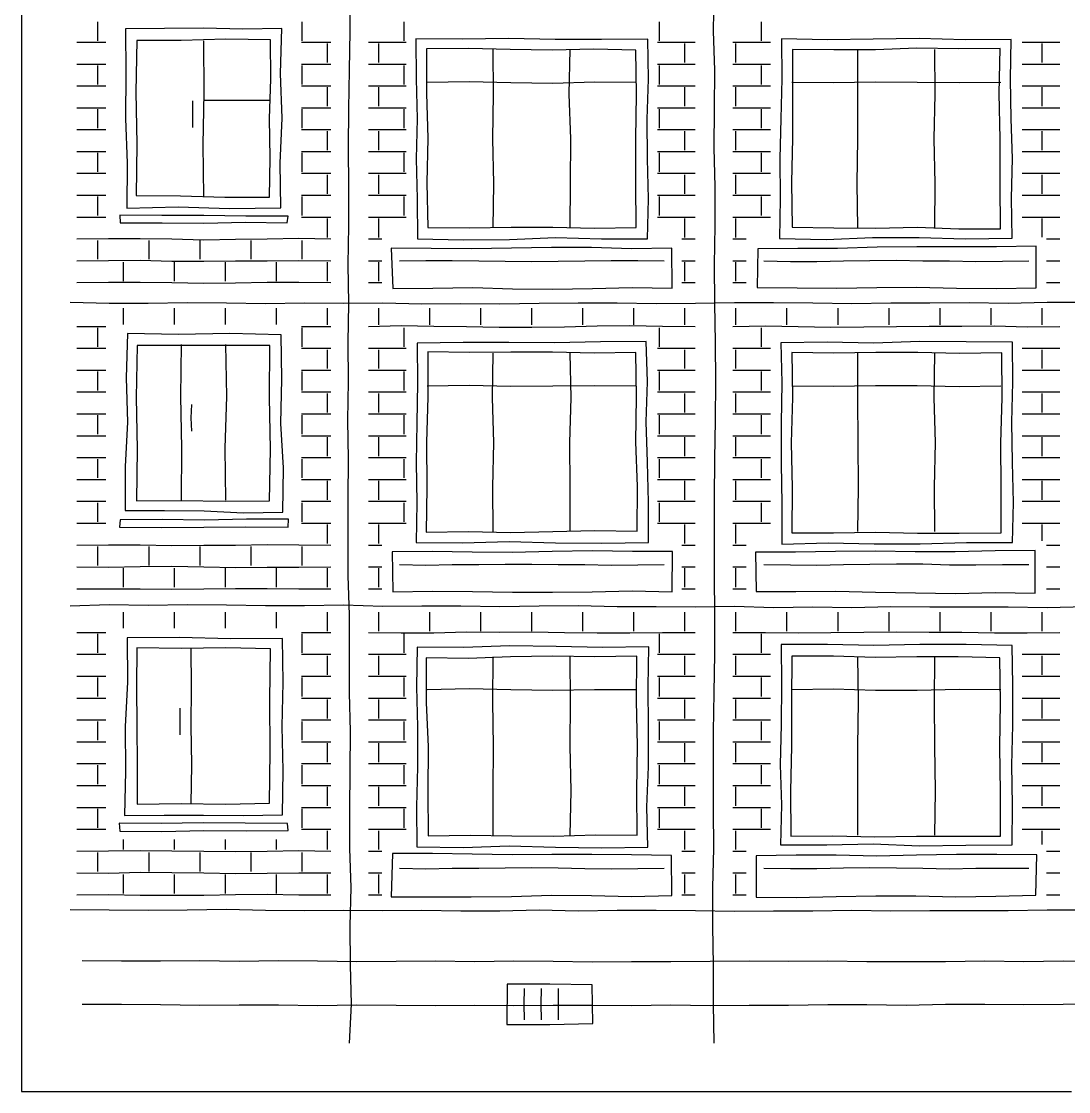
# Model space of a CAD drawing. Header units: millimetres. Extents: x 0 to 320, y 0 to 165.
# Drawn here: x 0 to 86.2, y 0 to 88.1 of the extents above; entities that cross this region are included whole.
import ezdxf

# ---------------------------------------------------------------- set-up
doc = ezdxf.new("R2010")
doc.units = ezdxf.units.MM
for name, color, linetype, true_color in [('01_KARKAS', 1, 'Continuous', 0xd62728), ('02_PROYOMY', 5, 'Continuous', 0x1f5fd6), ('03_BALKONY', 3, 'Continuous', 0x2ca02c), ('04_KLADKA', 32, 'Continuous', 0x8c5a2b), ('07_TSEKOL', 30, 'Continuous', 0xe68a00)]:
    doc.layers.add(name, color=color, linetype=linetype, true_color=true_color)

msp = doc.modelspace()

# ---------------------------------------------------------------- linework, layer by layer
at = {"layer": '01_KARKAS'}
for points in [[(0, 90.588), (0, 87.353), (0, 84.118), (0, 80.882), (0, 77.647), (0, 74.412), (0, 71.176), (0, 67.941), (0, 64.706), (0, 61.471), (0, 58.235), (0, 55), (0, 51.765), (0, 48.529), (0, 45.294), (0, 42.059), (0, 38.824), (0, 35.588), (0, 32.353), (0, 29.118), (0, 25.882), (0, 22.647), (0, 19.412), (0, 16.176), (0, 12.941), (0, 9.706), (0, 6.471), (0, 3.235), (0, 0)], [(27, 4), (27.157, 7.204), (27.072, 10.408), (27.051, 13.612), (27.125, 16.816), (27.031, 20.02), (27.017, 23.224), (27.048, 26.429), (27.074, 29.633), (27.006, 32.837), (26.987, 36.041), (27.003, 39.245), (26.898, 42.449), (26.894, 45.653), (26.896, 48.857), (26.916, 52.061), (26.867, 55.265), (26.924, 58.469), (26.895, 61.673), (26.954, 64.878), (26.875, 68.082), (26.948, 71.286), (26.955, 74.49), (26.915, 77.694), (26.944, 80.898), (26.988, 84.102), (27.041, 87.306), (27.028, 90.51)], [(57, 4), (56.94, 7.204), (56.942, 10.408), (56.885, 13.612), (56.9, 16.816), (56.966, 20.02), (56.964, 23.224), (56.94, 26.429), (56.939, 29.633), (57.011, 32.837), (57.053, 36.041), (57.074, 39.245), (57.028, 42.449), (57.042, 45.653), (57.035, 48.857), (57.052, 52.061), (57.103, 55.265), (57.147, 58.469), (57.108, 61.673), (57.059, 64.878), (57.039, 68.082), (57.091, 71.286), (57.091, 74.49), (57, 77.694), (57.023, 80.898), (57.064, 84.102), (56.96, 87.306), (57.015, 90.51)], [(4, 65), (7.216, 64.911), (10.433, 64.92), (13.649, 64.971), (16.866, 64.948), (20.082, 64.886), (23.299, 64.927), (26.515, 64.897), (29.732, 64.94), (32.948, 64.855), (36.165, 64.876), (39.381, 64.862), (42.598, 64.917), (45.814, 64.932), (49.031, 64.949), (52.247, 64.892), (55.464, 64.905), (58.68, 64.952), (61.897, 64.959), (65.113, 64.927), (68.33, 64.887), (71.546, 64.93), (74.763, 64.949), (77.979, 64.977), (81.196, 64.915), (84.412, 64.986), (87.629, 64.991)], [(4, 40), (7.216, 40.09), (10.433, 40.06), (13.649, 40.102), (16.866, 40.065), (20.082, 40.013), (23.299, 40.016), (26.515, 40.069), (29.732, 39.961), (32.948, 39.993), (36.165, 39.991), (39.381, 39.947), (42.598, 40.005), (45.814, 40.015), (49.031, 39.934), (52.247, 39.933), (55.464, 39.911), (58.68, 39.953), (61.897, 39.868), (65.113, 39.913), (68.33, 39.865), (71.546, 39.929), (74.763, 39.913), (77.979, 39.906), (81.196, 39.919), (84.412, 39.857), (87.629, 39.944)], [(4, 15), (7.216, 14.954), (10.433, 14.94), (13.649, 14.964), (16.866, 15.013), (20.082, 14.933), (23.299, 14.903), (26.515, 14.927), (29.732, 14.897), (32.948, 14.932), (36.165, 14.882), (39.381, 14.883), (42.598, 14.958), (45.814, 14.876), (49.031, 14.948), (52.247, 14.938), (55.464, 14.91), (58.68, 14.863), (61.897, 14.87), (65.113, 14.877), (68.33, 14.94), (71.546, 14.871), (74.763, 14.91), (77.979, 14.909), (81.196, 14.91), (84.412, 14.966), (87.629, 14.978)], [(0, 0), (3.2, 0), (6.4, 0), (9.6, 0), (12.8, 0), (16, 0), (19.2, 0), (22.4, 0), (25.6, 0), (28.8, 0), (32, 0), (35.2, 0), (38.4, 0), (41.6, 0), (44.8, 0), (48, 0), (51.2, 0), (54.4, 0), (57.6, 0), (60.8, 0), (64, 0), (67.2, 0), (70.4, 0), (73.6, 0), (76.8, 0), (80, 0), (83.2, 0), (86.4, 0)]]:
    msp.add_lwpolyline(points, dxfattribs=at)
at = {"layer": '02_PROYOMY'}
for points in [[(8.567, 87.504), (8.588, 83.814), (8.559, 80.124), (8.704, 76.435), (8.685, 72.745)], [(21.424, 87.521), (18.21, 87.476), (14.996, 87.538), (11.781, 87.512), (8.567, 87.504)], [(21.344, 72.746), (21.305, 76.44), (21.446, 80.133), (21.33, 83.828), (21.424, 87.521)], [(9.488, 86.544), (9.406, 82.287), (9.509, 78.03), (9.43, 73.774)], [(20.49, 86.598), (16.822, 86.653), (13.155, 86.537), (9.488, 86.544)], [(15, 73.7), (14.964, 77.967), (15.05, 82.233), (15, 86.5)], [(20.41, 73.649), (20.458, 76.886), (20.414, 80.124), (20.532, 83.36), (20.49, 86.598)], [(14.1, 79.37), (14.096, 80.465), (14.1, 81.56)], [(15, 81.636), (20.5, 81.636)], [(9.43, 73.774), (13.09, 73.739), (16.749, 73.644), (20.41, 73.649)], [(8.685, 72.745), (12.905, 72.835), (17.124, 72.691), (21.344, 72.746)], [(21.944, 72.085), (18.48, 72.071), (15.016, 72.137), (11.553, 72.123), (8.089, 72.15)], [(8.089, 72.15), (8.138, 71.526)], [(8.138, 71.526), (11.572, 71.513), (15.006, 71.509), (18.44, 71.568), (21.874, 71.525)], [(21.874, 71.525), (21.944, 72.085)], [(8.723, 62.405), (8.614, 58.763), (8.722, 55.117), (8.537, 51.476), (8.545, 47.832)], [(21.368, 62.31), (17.154, 62.406), (12.938, 62.331), (8.723, 62.405)], [(21.511, 47.7), (21.565, 51.353), (21.36, 55.004), (21.431, 58.658), (21.368, 62.31)], [(9.523, 61.414), (9.456, 57.157), (9.524, 52.9), (9.464, 48.643)], [(20.447, 61.42), (16.806, 61.417), (13.164, 61.419), (9.523, 61.414)], [(13.167, 48.7), (13.205, 52.967), (13.118, 57.233), (13.167, 61.5)], [(16.833, 48.7), (16.754, 52.967), (16.913, 57.233), (16.833, 61.5)], [(20.421, 48.624), (20.503, 52.889), (20.402, 57.155), (20.447, 61.42)], [(14.017, 54.37), (13.977, 55.465), (14.017, 56.56)], [(9.464, 48.643), (13.117, 48.676), (16.769, 48.617), (20.421, 48.624)], [(8.545, 47.832), (11.787, 47.837), (15.028, 47.801), (18.269, 47.648), (21.511, 47.7)], [(8.137, 47.08), (8.069, 46.473)], [(21.97, 47.116), (18.512, 47.12), (15.054, 47.057), (11.595, 47.106), (8.137, 47.08)], [(21.95, 46.476), (21.97, 47.116)], [(8.069, 46.473), (11.539, 46.453), (15.009, 46.474), (18.479, 46.5), (21.95, 46.476)], [(8.716, 37.353), (8.723, 33.697), (8.546, 30.045), (8.57, 26.389), (8.483, 22.735)], [(21.495, 37.312), (17.235, 37.266), (12.976, 37.387), (8.716, 37.353)], [(21.487, 22.793), (21.553, 26.423), (21.452, 30.052), (21.535, 33.682), (21.495, 37.312)], [(9.494, 36.534), (9.464, 33.317), (9.508, 30.101), (9.528, 26.885), (9.522, 23.668)], [(20.488, 36.461), (16.823, 36.529), (13.158, 36.482), (9.494, 36.534)], [(13.976, 23.7), (14.013, 26.9), (13.966, 30.1), (14.005, 33.3), (13.976, 36.5)], [(20.424, 23.756), (20.461, 27.991), (20.429, 32.226), (20.488, 36.461)], [(13.076, 29.37), (13.051, 30.465), (13.076, 31.56)], [(9.522, 23.668), (13.156, 23.723), (16.791, 23.66), (20.424, 23.756)], [(21.883, 22.081), (18.42, 22.086), (14.957, 22.129), (11.495, 22.065), (8.032, 22.099)], [(8.032, 22.099), (8.09, 21.443)], [(8.483, 22.735), (11.734, 22.77), (14.985, 22.748), (18.236, 22.72), (21.487, 22.793)], [(21.96, 21.495), (21.883, 22.081)], [(8.09, 21.443), (11.557, 21.421), (15.025, 21.492), (18.492, 21.475), (21.96, 21.495)]]:
    msp.add_lwpolyline(points, dxfattribs=at)
at = {"layer": '03_BALKONY'}
for points in [[(51.554, 86.65), (47.735, 86.623), (43.916, 86.609), (40.097, 86.7), (36.278, 86.648), (32.459, 86.66)], [(32.459, 86.66), (32.472, 83.371), (32.561, 80.082), (32.472, 76.792), (32.567, 73.504), (32.605, 70.215)], [(51.521, 70.205), (51.6, 73.494), (51.522, 76.783), (51.5, 80.072), (51.611, 83.361), (51.554, 86.65)], [(62.537, 86.68), (62.562, 83.389), (62.504, 80.1), (62.406, 76.81), (62.437, 73.52), (62.381, 70.23)], [(81.453, 86.612), (77.67, 86.589), (73.887, 86.706), (70.104, 86.659), (66.32, 86.579), (62.537, 86.68)], [(81.522, 70.275), (81.482, 73.542), (81.547, 76.81), (81.445, 80.077), (81.399, 83.344), (81.453, 86.612)], [(33.348, 85.854), (33.341, 82.176), (33.443, 78.499), (33.365, 74.821), (33.452, 71.144)], [(50.554, 85.733), (47.113, 85.822), (43.671, 85.729), (40.23, 85.781), (36.789, 85.868), (33.348, 85.854)], [(38.833, 71.1), (38.881, 74.775), (38.806, 78.45), (38.854, 82.125), (38.833, 85.8)], [(45.167, 71.1), (45.174, 74.775), (45.225, 78.45), (45.083, 82.125), (45.167, 85.8)], [(50.588, 71.153), (50.569, 74.798), (50.55, 78.443), (50.607, 82.088), (50.554, 85.733)], [(63.45, 85.79), (63.462, 82.137), (63.449, 78.484), (63.366, 74.832), (63.419, 71.179)], [(80.529, 85.871), (77.113, 85.839), (73.697, 85.91), (70.282, 85.764), (66.866, 85.779), (63.45, 85.79)], [(68.833, 71.1), (68.778, 74.775), (68.839, 78.45), (68.832, 82.125), (68.833, 85.8)], [(75.167, 71.1), (75.183, 74.775), (75.121, 78.45), (75.202, 82.125), (75.167, 85.8)], [(80.558, 71.025), (80.534, 74.737), (80.552, 78.448), (80.467, 82.159), (80.529, 85.871)], [(33.4, 83.1), (36.84, 83.147), (40.28, 83.085), (43.72, 83.032), (47.16, 83.143), (50.6, 83.1)], [(63.4, 83.1), (66.84, 83.068), (70.28, 83.122), (73.72, 83.1), (77.16, 83.072), (80.6, 83.1)], [(33.452, 71.144), (36.879, 71.116), (40.306, 71.17), (43.734, 71.156), (47.161, 71.078), (50.588, 71.153)], [(63.419, 71.179), (66.847, 71.123), (70.274, 71.095), (73.703, 71.157), (77.13, 71.017), (80.558, 71.025)], [(32.605, 70.215), (36.389, 70.126), (40.172, 70.154), (43.955, 70.31), (47.738, 70.208), (51.521, 70.205)], [(62.381, 70.23), (66.21, 70.152), (70.038, 70.306), (73.866, 70.308), (77.694, 70.206), (81.522, 70.275)], [(53.511, 69.432), (50.214, 69.389), (46.917, 69.491), (43.621, 69.49), (40.324, 69.428), (37.027, 69.374), (33.731, 69.418), (30.434, 69.437)], [(30.434, 69.437), (30.569, 66.113)], [(53.555, 66.154), (53.511, 69.432)], [(60.607, 69.394), (60.542, 66.199)], [(83.501, 69.6), (80.231, 69.537), (76.96, 69.553), (73.689, 69.544), (70.419, 69.511), (67.149, 69.421), (63.878, 69.417), (60.607, 69.394)], [(83.509, 66.16), (83.501, 69.6)], [(31.1, 68.4), (33.28, 68.427), (35.46, 68.417), (37.64, 68.391), (39.82, 68.371), (42, 68.35), (44.18, 68.365), (46.36, 68.401), (48.54, 68.421), (50.72, 68.428), (52.9, 68.4)], [(61.1, 68.4), (63.28, 68.347), (65.46, 68.342), (67.64, 68.394), (69.82, 68.436), (72, 68.447), (74.18, 68.406), (76.36, 68.387), (78.54, 68.34), (80.72, 68.378), (82.9, 68.4)], [(30.569, 66.113), (33.853, 66.139), (37.136, 66.202), (40.42, 66.087), (43.704, 66.058), (46.987, 66.129), (50.271, 66.211), (53.555, 66.154)], [(60.542, 66.199), (63.823, 66.176), (67.104, 66.155), (70.385, 66.189), (73.666, 66.232), (76.947, 66.14), (80.228, 66.11), (83.509, 66.16)], [(51.413, 61.741), (47.645, 61.736), (43.879, 61.645), (40.111, 61.678), (36.344, 61.665), (32.577, 61.608)], [(51.594, 45.211), (51.602, 48.517), (51.521, 51.823), (51.398, 55.128), (51.527, 58.436), (51.413, 61.741)], [(81.568, 61.694), (77.753, 61.723), (73.938, 61.765), (70.124, 61.631), (66.309, 61.687), (62.495, 61.658)], [(81.562, 45.213), (81.627, 48.509), (81.565, 51.805), (81.511, 55.101), (81.585, 58.398), (81.568, 61.694)], [(32.577, 61.608), (32.59, 58.328), (32.538, 55.048), (32.48, 51.769), (32.544, 48.488), (32.484, 45.208)], [(33.441, 60.891), (33.432, 57.182), (33.336, 53.474), (33.375, 49.765), (33.309, 46.056)], [(50.559, 60.852), (47.135, 60.792), (43.712, 60.886), (40.288, 60.886), (36.864, 60.84), (33.441, 60.891)], [(38.833, 46.1), (38.79, 49.775), (38.885, 53.45), (38.76, 57.125), (38.833, 60.8)], [(45.167, 46.1), (45.148, 49.775), (45.129, 53.45), (45.233, 57.125), (45.167, 60.8)], [(50.665, 46.153), (50.687, 49.828), (50.574, 53.502), (50.626, 57.178), (50.559, 60.852)], [(62.495, 61.658), (62.573, 58.342), (62.525, 55.025), (62.507, 51.709), (62.576, 48.393), (62.584, 45.076)], [(63.404, 60.838), (63.459, 57.131), (63.341, 53.425), (63.423, 49.718), (63.395, 46.011)], [(80.677, 60.811), (77.222, 60.764), (73.768, 60.839), (70.313, 60.841), (66.858, 60.806), (63.404, 60.838)], [(68.833, 46.1), (68.876, 49.775), (68.848, 53.45), (68.824, 57.125), (68.833, 60.8)], [(75.167, 46.1), (75.127, 49.775), (75.231, 53.45), (75.113, 57.125), (75.167, 60.8)], [(80.618, 46.008), (80.62, 49.709), (80.604, 53.41), (80.701, 57.11), (80.677, 60.811)], [(33.4, 58.1), (36.84, 58.164), (40.28, 58.076), (43.72, 58.112), (47.16, 58.139), (50.6, 58.1)], [(63.4, 58.1), (66.84, 58.082), (70.28, 58.125), (73.72, 58.132), (77.16, 58.058), (80.6, 58.1)], [(33.309, 46.056), (36.78, 46.1), (40.252, 46.025), (43.722, 46.121), (47.193, 46.184), (50.665, 46.153)], [(63.395, 46.011), (66.84, 46.004), (70.284, 46.062), (73.729, 45.981), (77.173, 45.983), (80.618, 46.008)], [(32.484, 45.208), (36.306, 45.188), (40.128, 45.301), (43.95, 45.18), (47.772, 45.146), (51.594, 45.211)], [(62.584, 45.076), (66.379, 45.184), (70.176, 45.084), (73.971, 45.107), (77.766, 45.218), (81.562, 45.213)], [(53.575, 44.466), (50.278, 44.47), (46.981, 44.513), (43.685, 44.464), (40.388, 44.382), (37.091, 44.418), (33.794, 44.463), (30.497, 44.446)], [(30.497, 44.446), (30.554, 41.14)], [(53.545, 41.15), (53.575, 44.466)], [(83.409, 44.557), (80.125, 44.523), (76.841, 44.448), (73.557, 44.43), (70.272, 44.487), (66.987, 44.479), (63.703, 44.398), (60.419, 44.405)], [(60.419, 44.405), (60.45, 41.186)], [(83.417, 41.024), (83.409, 44.557)], [(31.1, 43.4), (33.28, 43.35), (35.46, 43.382), (37.64, 43.399), (39.82, 43.432), (42, 43.427), (44.18, 43.405), (46.36, 43.382), (48.54, 43.354), (50.72, 43.373), (52.9, 43.4)], [(61.1, 43.4), (63.28, 43.367), (65.46, 43.345), (67.64, 43.405), (69.82, 43.434), (72, 43.438), (74.18, 43.437), (76.36, 43.374), (78.54, 43.372), (80.72, 43.386), (82.9, 43.4)], [(30.554, 41.14), (33.839, 41.208), (37.123, 41.171), (40.407, 41.108), (43.692, 41.114), (46.976, 41.14), (50.26, 41.216), (53.545, 41.15)], [(60.45, 41.186), (63.731, 41.164), (67.012, 41.211), (70.293, 41.13), (73.574, 41.069), (76.855, 41.012), (80.137, 41.078), (83.417, 41.024)], [(32.56, 36.603), (32.503, 33.314), (32.59, 30.025), (32.593, 26.736), (32.508, 23.447), (32.544, 20.158)], [(51.629, 36.608), (47.815, 36.563), (44.001, 36.635), (40.187, 36.695), (36.374, 36.566), (32.56, 36.603)], [(51.551, 20.137), (51.476, 23.432), (51.614, 26.725), (51.61, 30.019), (51.575, 33.314), (51.629, 36.608)], [(62.531, 36.817), (62.55, 33.515), (62.517, 30.212), (62.438, 26.909), (62.547, 23.606), (62.46, 20.304)], [(81.535, 36.731), (77.735, 36.804), (73.934, 36.802), (70.133, 36.734), (66.332, 36.809), (62.531, 36.817)], [(81.527, 20.319), (81.544, 23.601), (81.501, 26.884), (81.59, 30.166), (81.573, 33.449), (81.535, 36.731)], [(33.318, 35.709), (33.297, 32.046), (33.477, 28.386), (33.448, 24.724), (33.482, 21.062)], [(50.645, 35.852), (47.18, 35.803), (43.714, 35.846), (40.249, 35.793), (36.784, 35.67), (33.318, 35.709)], [(38.833, 21.1), (38.828, 24.775), (38.859, 28.45), (38.796, 32.125), (38.833, 35.8)], [(45.167, 21.1), (45.243, 24.775), (45.146, 28.45), (45.186, 32.125), (45.167, 35.8)], [(50.67, 21.104), (50.647, 24.791), (50.696, 28.478), (50.61, 32.165), (50.645, 35.852)], [(63.392, 35.847), (63.367, 32.146), (63.38, 28.444), (63.295, 24.744), (63.315, 21.042)], [(80.524, 35.717), (77.098, 35.795), (73.671, 35.795), (70.244, 35.747), (66.818, 35.835), (63.392, 35.847)], [(68.833, 21.1), (68.822, 24.775), (68.822, 28.45), (68.877, 32.125), (68.833, 35.8)], [(75.167, 21.1), (75.212, 24.775), (75.158, 28.45), (75.142, 32.125), (75.167, 35.8)], [(80.574, 21.018), (80.578, 24.692), (80.524, 28.367), (80.571, 32.042), (80.524, 35.717)], [(33.4, 33.1), (36.84, 33.187), (40.28, 33.096), (43.72, 33.059), (47.16, 33.11), (50.6, 33.1)], [(63.4, 33.1), (66.84, 33.156), (70.28, 33.051), (73.72, 33.041), (77.16, 33.143), (80.6, 33.1)], [(33.482, 21.062), (36.92, 21.108), (40.358, 21.062), (43.795, 21.041), (47.233, 21.142), (50.67, 21.104)], [(62.46, 20.304), (66.274, 20.308), (70.087, 20.389), (73.9, 20.239), (77.714, 20.299), (81.527, 20.319)], [(63.315, 21.042), (66.767, 21.065), (70.218, 20.961), (73.67, 21.039), (77.122, 21.03), (80.574, 21.018)], [(30.538, 19.609), (30.416, 16.036)], [(53.486, 19.442), (50.208, 19.498), (46.929, 19.528), (43.651, 19.533), (40.372, 19.485), (37.095, 19.561), (33.817, 19.612), (30.538, 19.609)], [(32.544, 20.158), (36.345, 20.093), (40.147, 20.23), (43.948, 20.136), (47.749, 20.064), (51.551, 20.137)], [(53.515, 16.135), (53.486, 19.442)], [(83.554, 19.506), (80.255, 19.517), (76.956, 19.515), (73.657, 19.455), (70.359, 19.396), (67.059, 19.457), (63.76, 19.473), (60.461, 19.402)], [(60.461, 19.402), (60.463, 15.997)], [(83.466, 16.164), (83.554, 19.506)], [(31.1, 18.4), (33.28, 18.35), (35.46, 18.393), (37.64, 18.388), (39.82, 18.426), (42, 18.451), (44.18, 18.424), (46.36, 18.381), (48.54, 18.338), (50.72, 18.379), (52.9, 18.4)], [(61.1, 18.4), (63.28, 18.373), (65.46, 18.378), (67.64, 18.431), (69.82, 18.447), (72, 18.43), (74.18, 18.392), (76.36, 18.34), (78.54, 18.384), (80.72, 18.389), (82.9, 18.4)], [(30.416, 16.036), (33.716, 16.035), (37.016, 16.039), (40.316, 16.075), (43.615, 16.167), (46.915, 16.134), (50.215, 16.056), (53.515, 16.135)], [(60.463, 15.997), (63.75, 15.982), (67.035, 16.063), (70.321, 16.104), (73.608, 16.105), (76.895, 16.032), (80.181, 16.093), (83.466, 16.164)]]:
    msp.add_lwpolyline(points, dxfattribs=at)
at = {"layer": '04_KLADKA'}
for points in [[(6.3, 86.52), (6.3, 88.08)], [(23.1, 86.52), (23.1, 88.08)], [(31.5, 86.52), (31.5, 88.08)], [(52.5, 86.52), (52.5, 88.08)], [(60.9, 86.52), (60.9, 88.08)], [(4.55, 86.4), (6.95, 86.4)], [(23.05, 86.4), (25.45, 86.4)], [(28.55, 86.4), (31.65, 86.4)], [(52.35, 86.4), (55.45, 86.4)], [(58.55, 86.4), (61.65, 86.4)], [(82.35, 86.4), (85.45, 86.4)], [(25.2, 84.72), (25.2, 86.28)], [(29.4, 84.72), (29.4, 86.28)], [(54.6, 84.72), (54.6, 86.28)], [(58.8, 84.72), (58.8, 86.28)], [(84, 84.72), (84, 86.28)], [(4.55, 84.6), (6.95, 84.6)], [(23.05, 84.6), (25.45, 84.6)], [(28.55, 84.6), (31.65, 84.6)], [(52.35, 84.6), (55.45, 84.6)], [(58.55, 84.6), (61.65, 84.6)], [(82.35, 84.6), (85.45, 84.6)], [(6.3, 82.92), (6.3, 84.48)], [(23.1, 82.92), (23.1, 84.48)], [(31.5, 82.92), (31.5, 84.48)], [(52.5, 82.92), (52.5, 84.48)], [(60.9, 82.92), (60.9, 84.48)], [(4.55, 82.8), (6.95, 82.8)], [(23.05, 82.8), (25.45, 82.8)], [(25.2, 81.12), (25.2, 82.68)], [(28.55, 82.8), (31.65, 82.8)], [(29.4, 81.12), (29.4, 82.68)], [(52.35, 82.8), (55.45, 82.8)], [(54.6, 81.12), (54.6, 82.68)], [(58.55, 82.8), (61.65, 82.8)], [(58.8, 81.12), (58.8, 82.68)], [(82.35, 82.8), (85.45, 82.8)], [(84, 81.12), (84, 82.68)], [(4.55, 81), (6.95, 81)], [(6.3, 79.32), (6.3, 80.88)], [(23.05, 81), (25.45, 81)], [(23.1, 79.32), (23.1, 80.88)], [(28.55, 81), (31.65, 81)], [(31.5, 79.32), (31.5, 80.88)], [(52.35, 81), (55.45, 81)], [(52.5, 79.32), (52.5, 80.88)], [(58.55, 81), (61.65, 81)], [(60.9, 79.32), (60.9, 80.88)], [(82.35, 81), (85.45, 81)], [(4.55, 79.2), (6.95, 79.2)], [(23.05, 79.2), (25.45, 79.2)], [(25.2, 77.52), (25.2, 79.08)], [(28.55, 79.2), (31.65, 79.2)], [(29.4, 77.52), (29.4, 79.08)], [(52.35, 79.2), (55.45, 79.2)], [(54.6, 77.52), (54.6, 79.08)], [(58.55, 79.2), (61.65, 79.2)], [(58.8, 77.52), (58.8, 79.08)], [(82.35, 79.2), (85.45, 79.2)], [(84, 77.52), (84, 79.08)], [(4.55, 77.4), (6.95, 77.4)], [(6.3, 75.72), (6.3, 77.28)], [(23.05, 77.4), (25.45, 77.4)], [(23.1, 75.72), (23.1, 77.28)], [(28.55, 77.4), (31.65, 77.4)], [(31.5, 75.72), (31.5, 77.28)], [(52.35, 77.4), (55.45, 77.4)], [(52.5, 75.72), (52.5, 77.28)], [(58.55, 77.4), (61.65, 77.4)], [(60.9, 75.72), (60.9, 77.28)], [(82.35, 77.4), (85.45, 77.4)], [(4.55, 75.6), (6.95, 75.6)], [(23.05, 75.6), (25.45, 75.6)], [(25.2, 73.92), (25.2, 75.48)], [(28.55, 75.6), (31.65, 75.6)], [(29.4, 73.92), (29.4, 75.48)], [(52.35, 75.6), (55.45, 75.6)], [(54.6, 73.92), (54.6, 75.48)], [(58.55, 75.6), (61.65, 75.6)], [(58.8, 73.92), (58.8, 75.48)], [(82.35, 75.6), (85.45, 75.6)], [(84, 73.92), (84, 75.48)], [(4.55, 73.8), (6.95, 73.8)], [(6.3, 72.12), (6.3, 73.68)], [(23.05, 73.8), (25.45, 73.8)], [(23.1, 72.12), (23.1, 73.68)], [(28.55, 73.8), (31.65, 73.8)], [(31.5, 72.12), (31.5, 73.68)], [(52.35, 73.8), (55.45, 73.8)], [(52.5, 72.12), (52.5, 73.68)], [(58.55, 73.8), (61.65, 73.8)], [(60.9, 72.12), (60.9, 73.68)], [(82.35, 73.8), (85.45, 73.8)], [(4.55, 72), (6.95, 72)], [(23.05, 72), (25.45, 72)], [(25.2, 70.32), (25.2, 71.88)], [(28.55, 72), (31.65, 72)], [(29.4, 70.32), (29.4, 71.88)], [(52.35, 72), (55.45, 72)], [(54.6, 70.32), (54.6, 71.88)], [(58.55, 72), (61.65, 72)], [(58.8, 70.32), (58.8, 71.88)], [(82.35, 72), (85.45, 72)], [(84, 70.35), (84, 71.88)], [(4.55, 70.2), (7.162, 70.246), (9.775, 70.221), (12.387, 70.213), (15, 70.135), (17.613, 70.178), (20.225, 70.217), (22.837, 70.263), (25.45, 70.2)], [(6.3, 68.52), (6.3, 70.08)], [(10.5, 68.52), (10.5, 70.08)], [(14.7, 68.52), (14.7, 70.08)], [(18.9, 68.52), (18.9, 70.08)], [(23.1, 68.52), (23.1, 70.08)], [(28.55, 70.2), (29.65, 70.2)], [(54.35, 70.2), (55.45, 70.2)], [(58.55, 70.2), (59.65, 70.2)], [(84.35, 70.2), (85.45, 70.2)], [(4.55, 68.4), (7.162, 68.437), (9.775, 68.438), (12.387, 68.374), (15, 68.36), (17.613, 68.396), (20.225, 68.409), (22.837, 68.435), (25.45, 68.4)], [(8.4, 66.72), (8.4, 68.28)], [(12.6, 66.72), (12.6, 68.28)], [(16.8, 66.72), (16.8, 68.28)], [(21, 66.72), (21, 68.28)], [(25.2, 66.72), (25.2, 68.28)], [(28.55, 68.4), (29.65, 68.4)], [(29.4, 66.72), (29.4, 68.28)], [(54.35, 68.4), (55.45, 68.4)], [(54.6, 66.72), (54.6, 68.28)], [(58.55, 68.4), (59.65, 68.4)], [(58.8, 66.72), (58.8, 68.28)], [(84.35, 68.4), (85.45, 68.4)], [(4.55, 66.6), (7.162, 66.639), (9.775, 66.627), (12.387, 66.6), (15, 66.561), (17.613, 66.59), (20.225, 66.642), (22.837, 66.632), (25.45, 66.6)], [(28.55, 66.6), (29.65, 66.6)], [(54.35, 66.6), (55.45, 66.6)], [(58.55, 66.6), (59.65, 66.6)], [(84.35, 66.6), (85.45, 66.6)], [(8.4, 63.15), (8.4, 64.5)], [(12.6, 63.15), (12.6, 64.5)], [(16.8, 63.15), (16.8, 64.5)], [(21, 63.15), (21, 64.5)], [(25.2, 63.12), (25.2, 64.5)], [(29.4, 63.12), (29.4, 64.5)], [(33.6, 63.12), (33.6, 64.5)], [(37.8, 63.12), (37.8, 64.5)], [(42, 63.12), (42, 64.5)], [(46.2, 63.12), (46.2, 64.5)], [(50.4, 63.12), (50.4, 64.5)], [(54.6, 63.12), (54.6, 64.5)], [(58.8, 63.12), (58.8, 64.5)], [(63, 63.12), (63, 64.5)], [(67.2, 63.12), (67.2, 64.5)], [(71.4, 63.12), (71.4, 64.5)], [(75.6, 63.12), (75.6, 64.5)], [(79.8, 63.12), (79.8, 64.5)], [(84, 63.12), (84, 64.5)], [(4.55, 63), (6.95, 63)], [(6.3, 61.32), (6.3, 62.88)], [(23.05, 63), (25.45, 63)], [(23.1, 61.32), (23.1, 62.88)], [(28.55, 63), (31.24, 63.06), (33.93, 63.026), (36.62, 62.987), (39.31, 62.946), (42, 62.939), (44.69, 62.966), (47.38, 63.035), (50.07, 63.069), (52.76, 63.028), (55.45, 63)], [(31.5, 61.32), (31.5, 62.88)], [(52.5, 61.32), (52.5, 62.88)], [(58.55, 63), (61.24, 63.042), (63.93, 62.999), (66.62, 62.945), (69.31, 62.974), (72, 62.984), (74.69, 63.03), (77.38, 63.03), (80.07, 63.041), (82.76, 62.955), (85.45, 63)], [(60.9, 61.32), (60.9, 62.88)], [(4.55, 61.2), (6.95, 61.2)], [(23.05, 61.2), (25.45, 61.2)], [(25.2, 59.52), (25.2, 61.08)], [(28.55, 61.2), (31.65, 61.2)], [(29.4, 59.52), (29.4, 61.08)], [(52.35, 61.2), (55.45, 61.2)], [(54.6, 59.52), (54.6, 61.08)], [(58.55, 61.2), (61.65, 61.2)], [(58.8, 59.52), (58.8, 61.08)], [(82.35, 61.2), (85.45, 61.2)], [(84, 59.52), (84, 61.08)], [(4.55, 59.4), (6.95, 59.4)], [(6.3, 57.72), (6.3, 59.28)], [(23.05, 59.4), (25.45, 59.4)], [(23.1, 57.72), (23.1, 59.28)], [(28.55, 59.4), (31.65, 59.4)], [(31.5, 57.72), (31.5, 59.28)], [(52.35, 59.4), (55.45, 59.4)], [(52.5, 57.72), (52.5, 59.28)], [(58.55, 59.4), (61.65, 59.4)], [(60.9, 57.72), (60.9, 59.28)], [(82.35, 59.4), (85.45, 59.4)], [(4.55, 57.6), (6.95, 57.6)], [(23.05, 57.6), (25.45, 57.6)], [(25.2, 55.92), (25.2, 57.48)], [(28.55, 57.6), (31.65, 57.6)], [(29.4, 55.92), (29.4, 57.48)], [(52.35, 57.6), (55.45, 57.6)], [(54.6, 55.92), (54.6, 57.48)], [(58.55, 57.6), (61.65, 57.6)], [(58.8, 55.92), (58.8, 57.48)], [(82.35, 57.6), (85.45, 57.6)], [(84, 55.92), (84, 57.48)], [(4.55, 55.8), (6.95, 55.8)], [(6.3, 54.12), (6.3, 55.68)], [(23.05, 55.8), (25.45, 55.8)], [(23.1, 54.12), (23.1, 55.68)], [(28.55, 55.8), (31.65, 55.8)], [(31.5, 54.12), (31.5, 55.68)], [(52.35, 55.8), (55.45, 55.8)], [(52.5, 54.12), (52.5, 55.68)], [(58.55, 55.8), (61.65, 55.8)], [(60.9, 54.12), (60.9, 55.68)], [(82.35, 55.8), (85.45, 55.8)], [(4.55, 54), (6.95, 54)], [(23.05, 54), (25.45, 54)], [(25.2, 52.32), (25.2, 53.88)], [(28.55, 54), (31.65, 54)], [(29.4, 52.32), (29.4, 53.88)], [(52.35, 54), (55.45, 54)], [(54.6, 52.32), (54.6, 53.88)], [(58.55, 54), (61.65, 54)], [(58.8, 52.32), (58.8, 53.88)], [(82.35, 54), (85.45, 54)], [(84, 52.32), (84, 53.88)], [(4.55, 52.2), (6.95, 52.2)], [(6.3, 50.52), (6.3, 52.08)], [(23.05, 52.2), (25.45, 52.2)], [(23.1, 50.52), (23.1, 52.08)], [(28.55, 52.2), (31.65, 52.2)], [(31.5, 50.52), (31.5, 52.08)], [(52.35, 52.2), (55.45, 52.2)], [(52.5, 50.52), (52.5, 52.08)], [(58.55, 52.2), (61.65, 52.2)], [(60.9, 50.52), (60.9, 52.08)], [(82.35, 52.2), (85.45, 52.2)], [(4.55, 50.4), (6.95, 50.4)], [(23.05, 50.4), (25.45, 50.4)], [(25.2, 48.72), (25.2, 50.28)], [(28.55, 50.4), (31.65, 50.4)], [(29.4, 48.72), (29.4, 50.28)], [(52.35, 50.4), (55.45, 50.4)], [(54.6, 48.72), (54.6, 50.28)], [(58.55, 50.4), (61.65, 50.4)], [(58.8, 48.72), (58.8, 50.28)], [(82.35, 50.4), (85.45, 50.4)], [(84, 48.72), (84, 50.28)], [(4.55, 48.6), (6.95, 48.6)], [(6.3, 46.92), (6.3, 48.48)], [(23.05, 48.6), (25.45, 48.6)], [(23.1, 46.92), (23.1, 48.48)], [(28.55, 48.6), (31.65, 48.6)], [(31.5, 46.92), (31.5, 48.48)], [(52.35, 48.6), (55.45, 48.6)], [(52.5, 46.92), (52.5, 48.48)], [(58.55, 48.6), (61.65, 48.6)], [(60.9, 46.92), (60.9, 48.48)], [(82.35, 48.6), (85.45, 48.6)], [(4.55, 46.8), (6.95, 46.8)], [(23.05, 46.8), (25.45, 46.8)], [(28.55, 46.8), (31.65, 46.8)], [(52.35, 46.8), (55.45, 46.8)], [(58.55, 46.8), (61.65, 46.8)], [(82.35, 46.8), (85.45, 46.8)], [(25.2, 45.12), (25.2, 46.68)], [(29.4, 45.12), (29.4, 46.68)], [(54.6, 45.12), (54.6, 46.68)], [(58.8, 45.12), (58.8, 46.68)], [(84, 45.35), (84, 46.68)], [(4.55, 45), (7.162, 45.02), (9.775, 45.02), (12.387, 44.957), (15, 44.975), (17.613, 44.988), (20.225, 45.031), (22.837, 45.022), (25.45, 45)], [(28.55, 45), (29.65, 45)], [(54.35, 45), (55.45, 45)], [(58.55, 45), (59.65, 45)], [(84.35, 45), (85.45, 45)], [(6.3, 43.32), (6.3, 44.88)], [(10.5, 43.32), (10.5, 44.88)], [(14.7, 43.32), (14.7, 44.88)], [(18.9, 43.32), (18.9, 44.88)], [(23.1, 43.32), (23.1, 44.88)], [(4.55, 43.2), (7.162, 43.172), (9.775, 43.238), (12.387, 43.252), (15, 43.2), (17.613, 43.151), (20.225, 43.168), (22.837, 43.182), (25.45, 43.2)], [(28.55, 43.2), (29.65, 43.2)], [(54.35, 43.2), (55.45, 43.2)], [(58.55, 43.2), (59.65, 43.2)], [(84.35, 43.2), (85.45, 43.2)], [(8.4, 41.52), (8.4, 43.08)], [(12.6, 41.52), (12.6, 43.08)], [(16.8, 41.52), (16.8, 43.08)], [(21, 41.52), (21, 43.08)], [(25.2, 41.52), (25.2, 43.08)], [(29.4, 41.52), (29.4, 43.08)], [(54.6, 41.52), (54.6, 43.08)], [(58.8, 41.52), (58.8, 43.08)], [(4.55, 41.4), (7.162, 41.403), (9.775, 41.389), (12.387, 41.376), (15, 41.385), (17.613, 41.416), (20.225, 41.431), (22.837, 41.381), (25.45, 41.4)], [(28.55, 41.4), (29.65, 41.4)], [(54.35, 41.4), (55.45, 41.4)], [(58.55, 41.4), (59.65, 41.4)], [(84.35, 41.4), (85.45, 41.4)], [(8.4, 38.15), (8.4, 39.48)], [(12.6, 38.15), (12.6, 39.48)], [(16.8, 38.15), (16.8, 39.48)], [(21, 38.15), (21, 39.48)], [(25.2, 37.92), (25.2, 39.48)], [(29.4, 37.92), (29.4, 39.48)], [(33.6, 37.92), (33.6, 39.48)], [(37.8, 37.92), (37.8, 39.48)], [(42, 37.92), (42, 39.48)], [(46.2, 37.92), (46.2, 39.48)], [(50.4, 37.92), (50.4, 39.48)], [(54.6, 37.92), (54.6, 39.48)], [(58.8, 37.92), (58.8, 39.48)], [(63, 37.92), (63, 39.48)], [(67.2, 37.92), (67.2, 39.48)], [(71.4, 37.92), (71.4, 39.48)], [(75.6, 37.92), (75.6, 39.48)], [(79.8, 37.92), (79.8, 39.48)], [(84, 37.92), (84, 39.48)], [(4.55, 37.8), (6.95, 37.8)], [(6.3, 36.12), (6.3, 37.68)], [(23.05, 37.8), (25.45, 37.8)], [(23.1, 36.12), (23.1, 37.68)], [(28.55, 37.8), (31.24, 37.776), (33.93, 37.766), (36.62, 37.842), (39.31, 37.821), (42, 37.855), (44.69, 37.79), (47.38, 37.764), (50.07, 37.775), (52.76, 37.8), (55.45, 37.8)], [(31.5, 36.12), (31.5, 37.68)], [(52.5, 36.12), (52.5, 37.68)], [(58.55, 37.8), (61.24, 37.792), (63.93, 37.776), (66.62, 37.785), (69.31, 37.83), (72, 37.862), (74.69, 37.829), (77.38, 37.819), (80.07, 37.76), (82.76, 37.765), (85.45, 37.8)], [(60.9, 36.12), (60.9, 37.68)], [(4.55, 36), (6.95, 36)], [(23.05, 36), (25.45, 36)], [(25.2, 34.32), (25.2, 35.88)], [(28.55, 36), (31.65, 36)], [(29.4, 34.32), (29.4, 35.88)], [(52.35, 36), (55.45, 36)], [(54.6, 34.32), (54.6, 35.88)], [(58.55, 36), (61.65, 36)], [(58.8, 34.32), (58.8, 35.88)], [(82.35, 36), (85.45, 36)], [(84, 34.32), (84, 35.88)], [(4.55, 34.2), (6.95, 34.2)], [(6.3, 32.52), (6.3, 34.08)], [(23.05, 34.2), (25.45, 34.2)], [(23.1, 32.52), (23.1, 34.08)], [(28.55, 34.2), (31.65, 34.2)], [(31.5, 32.52), (31.5, 34.08)], [(52.35, 34.2), (55.45, 34.2)], [(52.5, 32.52), (52.5, 34.08)], [(58.55, 34.2), (61.65, 34.2)], [(60.9, 32.52), (60.9, 34.08)], [(82.35, 34.2), (85.45, 34.2)], [(4.55, 32.4), (6.95, 32.4)], [(23.05, 32.4), (25.45, 32.4)], [(25.2, 30.72), (25.2, 32.28)], [(28.55, 32.4), (31.65, 32.4)], [(29.4, 30.72), (29.4, 32.28)], [(52.35, 32.4), (55.45, 32.4)], [(54.6, 30.72), (54.6, 32.28)], [(58.55, 32.4), (61.65, 32.4)], [(58.8, 30.72), (58.8, 32.28)], [(82.35, 32.4), (85.45, 32.4)], [(84, 30.72), (84, 32.28)], [(4.55, 30.6), (6.95, 30.6)], [(6.3, 28.92), (6.3, 30.48)], [(23.05, 30.6), (25.45, 30.6)], [(23.1, 28.92), (23.1, 30.48)], [(28.55, 30.6), (31.65, 30.6)], [(31.5, 28.92), (31.5, 30.48)], [(52.35, 30.6), (55.45, 30.6)], [(52.5, 28.92), (52.5, 30.48)], [(58.55, 30.6), (61.65, 30.6)], [(60.9, 28.92), (60.9, 30.48)], [(82.35, 30.6), (85.45, 30.6)], [(4.55, 28.8), (6.95, 28.8)], [(23.05, 28.8), (25.45, 28.8)], [(25.2, 27.12), (25.2, 28.68)], [(28.55, 28.8), (31.65, 28.8)], [(29.4, 27.12), (29.4, 28.68)], [(52.35, 28.8), (55.45, 28.8)], [(54.6, 27.12), (54.6, 28.68)], [(58.55, 28.8), (61.65, 28.8)], [(58.8, 27.12), (58.8, 28.68)], [(82.35, 28.8), (85.45, 28.8)], [(84, 27.12), (84, 28.68)], [(4.55, 27), (6.95, 27)], [(6.3, 25.32), (6.3, 26.88)], [(23.05, 27), (25.45, 27)], [(23.1, 25.32), (23.1, 26.88)], [(28.55, 27), (31.65, 27)], [(31.5, 25.32), (31.5, 26.88)], [(52.35, 27), (55.45, 27)], [(52.5, 25.32), (52.5, 26.88)], [(58.55, 27), (61.65, 27)], [(60.9, 25.32), (60.9, 26.88)], [(82.35, 27), (85.45, 27)], [(4.55, 25.2), (6.95, 25.2)], [(23.05, 25.2), (25.45, 25.2)], [(25.2, 23.52), (25.2, 25.08)], [(28.55, 25.2), (31.65, 25.2)], [(29.4, 23.52), (29.4, 25.08)], [(52.35, 25.2), (55.45, 25.2)], [(54.6, 23.52), (54.6, 25.08)], [(58.55, 25.2), (61.65, 25.2)], [(58.8, 23.52), (58.8, 25.08)], [(82.35, 25.2), (85.45, 25.2)], [(84, 23.52), (84, 25.08)], [(4.55, 23.4), (6.95, 23.4)], [(6.3, 21.72), (6.3, 23.28)], [(23.05, 23.4), (25.45, 23.4)], [(23.1, 21.72), (23.1, 23.28)], [(28.55, 23.4), (31.65, 23.4)], [(31.5, 21.72), (31.5, 23.28)], [(52.35, 23.4), (55.45, 23.4)], [(52.5, 21.72), (52.5, 23.28)], [(58.55, 23.4), (61.65, 23.4)], [(60.9, 21.72), (60.9, 23.28)], [(82.35, 23.4), (85.45, 23.4)], [(4.55, 21.6), (6.95, 21.6)], [(23.05, 21.6), (25.45, 21.6)], [(25.2, 19.92), (25.2, 21.48)], [(28.55, 21.6), (31.65, 21.6)], [(29.4, 19.92), (29.4, 21.48)], [(52.35, 21.6), (55.45, 21.6)], [(54.6, 19.92), (54.6, 21.48)], [(58.55, 21.6), (61.65, 21.6)], [(58.8, 19.92), (58.8, 21.48)], [(82.35, 21.6), (85.45, 21.6)], [(84, 20.35), (84, 21.48)], [(8.4, 19.92), (8.4, 20.75)], [(12.6, 19.92), (12.6, 20.75)], [(16.8, 19.92), (16.8, 20.75)], [(21, 19.92), (21, 20.75)], [(4.55, 19.8), (7.162, 19.81), (9.775, 19.859), (12.387, 19.833), (15, 19.803), (17.613, 19.761), (20.225, 19.793), (22.837, 19.85), (25.45, 19.8)], [(6.3, 18.12), (6.3, 19.68)], [(10.5, 18.12), (10.5, 19.68)], [(14.7, 18.12), (14.7, 19.68)], [(18.9, 18.12), (18.9, 19.68)], [(23.1, 18.12), (23.1, 19.68)], [(28.55, 19.8), (29.65, 19.8)], [(54.35, 19.8), (55.45, 19.8)], [(58.55, 19.8), (59.65, 19.8)], [(84.35, 19.8), (85.45, 19.8)], [(4.55, 18), (7.162, 17.988), (9.775, 18.055), (12.387, 18.028), (15, 18.01), (17.613, 17.947), (20.225, 17.971), (22.837, 18.008), (25.45, 18)], [(8.4, 16.32), (8.4, 17.88)], [(12.6, 16.32), (12.6, 17.88)], [(16.8, 16.32), (16.8, 17.88)], [(21, 16.32), (21, 17.88)], [(25.2, 16.32), (25.2, 17.88)], [(28.55, 18), (29.65, 18)], [(29.4, 16.32), (29.4, 17.88)], [(54.35, 18), (55.45, 18)], [(54.6, 16.32), (54.6, 17.88)], [(58.55, 18), (59.65, 18)], [(58.8, 16.32), (58.8, 17.88)], [(84.35, 18), (85.45, 18)], [(4.55, 16.2), (7.162, 16.24), (9.775, 16.178), (12.387, 16.178), (15, 16.172), (17.613, 16.231), (20.225, 16.259), (22.837, 16.2), (25.45, 16.2)], [(28.55, 16.2), (29.65, 16.2)], [(54.35, 16.2), (55.45, 16.2)], [(58.55, 16.2), (59.65, 16.2)], [(84.35, 16.2), (85.45, 16.2)]]:
    msp.add_lwpolyline(points, dxfattribs=at)
at = {"layer": '07_TSEKOL'}
for points in [[(5, 10.8), (8.229, 10.777), (11.458, 10.773), (14.688, 10.785), (17.917, 10.739), (21.146, 10.801), (24.375, 10.763), (27.604, 10.71), (30.833, 10.743), (34.062, 10.772), (37.292, 10.719), (40.521, 10.769), (43.75, 10.73), (46.979, 10.685), (50.208, 10.718), (53.438, 10.716), (56.667, 10.732), (59.896, 10.761), (63.125, 10.733), (66.354, 10.765), (69.583, 10.701), (72.812, 10.714), (76.042, 10.7), (79.271, 10.768), (82.5, 10.712), (85.729, 10.753), (88.958, 10.737)], [(39.982, 8.832), (39.942, 5.525)], [(46.979, 8.776), (43.481, 8.838), (39.982, 8.832)], [(41.4, 5.9), (41.362, 7.2), (41.4, 8.5)], [(42.8, 5.9), (42.767, 7.2), (42.8, 8.5)], [(44.2, 5.9), (44.2, 7.2), (44.2, 8.5)], [(47.023, 5.601), (46.979, 8.776)], [(5, 7.2), (8.229, 7.192), (11.458, 7.18), (14.688, 7.117), (17.917, 7.139), (21.146, 7.147), (24.375, 7.097), (27.604, 7.13), (30.833, 7.117), (34.062, 7.1), (37.292, 7.108), (40.521, 7.1), (43.75, 7.119), (46.979, 7.11), (50.208, 7.099), (53.438, 7.131), (56.667, 7.097), (59.896, 7.108), (63.125, 7.121), (66.354, 7.175), (69.583, 7.162), (72.812, 7.128), (76.042, 7.191), (79.271, 7.195), (82.5, 7.174), (85.729, 7.198), (88.958, 7.219)], [(39.942, 5.525), (43.483, 5.521), (47.023, 5.601)]]:
    msp.add_lwpolyline(points, dxfattribs=at)

doc.saveas('drawing.dxf')
